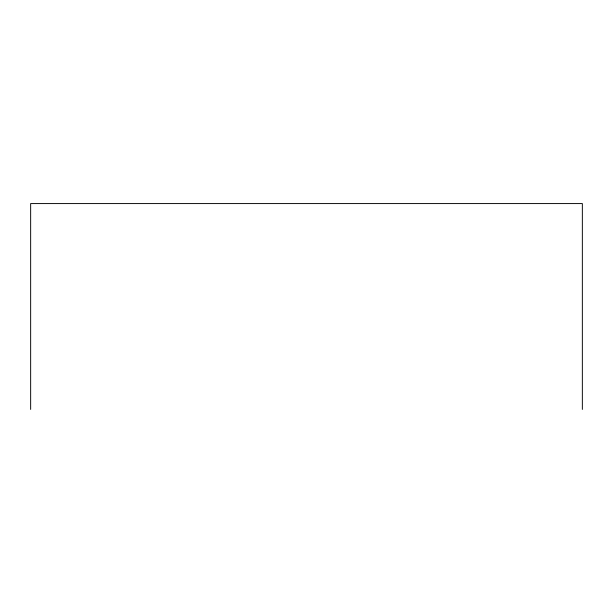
<?xml version="1.0" encoding="UTF-8"?>
<svg xmlns="http://www.w3.org/2000/svg" width="613" height="613" viewBox="0 0 613 613"><rect width="100%" height="100%" fill="white"/><g stroke="black" fill="none" stroke-linecap="round" stroke-linejoin="round"><path stroke-width="0.92" d="M582.35 409.423L582.35 203.577L30.65 203.577L30.65 409.423"/></g></svg>
